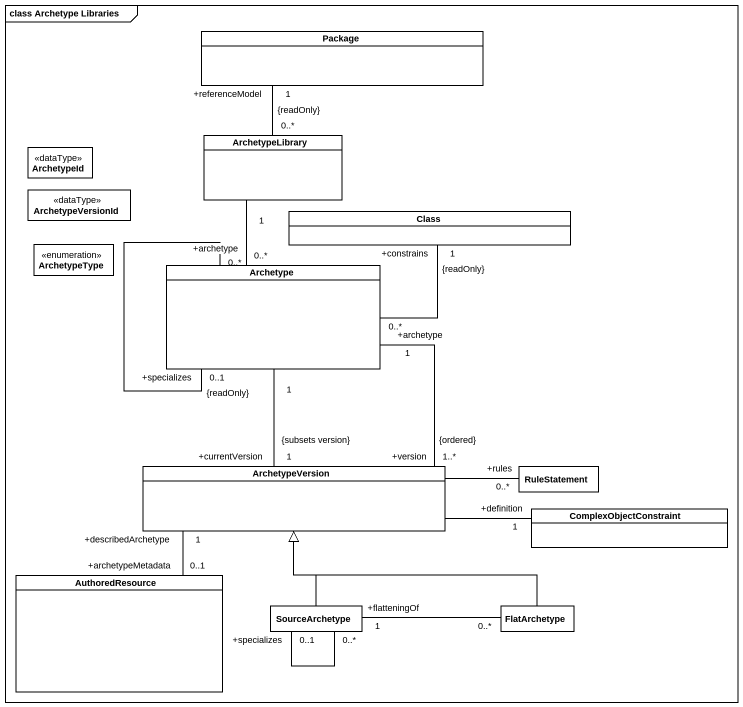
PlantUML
@startuml
mainframe class Archetype Libraries
hide circle
hide empty members
class "Package" as Package_
class ArchetypeLibrary
class ArchetypeId <<dataType>>
class ArchetypeVersionId <<dataType>>
class "Class" as Class_
enum ArchetypeType
class Archetype
class ArchetypeVersion
class RuleStatement
class ComplexObjectConstraint
class AuthoredResource
class SourceArchetype
class FlatArchetype
ArchetypeLibrary "0..*" -up- "+referenceModel\n1\n{readOnly}" Package_
ArchetypeLibrary "1" -- "+archetype\n0..*" Archetype
Archetype "0..*" -right- "+constrains\n1\n{readOnly}" Class_
Archetype "0..*" -- "+specializes\n0..1\n{readOnly}" Archetype
Archetype "1" -- "+currentVersion\n1\n{subsets version}" ArchetypeVersion
Archetype "+archetype\n1" -- "+version\n1..*\n{ordered}" ArchetypeVersion
ArchetypeVersion -right- "+rules\n0..*" RuleStatement
ArchetypeVersion -right- "+definition\n1" ComplexObjectConstraint
ArchetypeVersion "+describedArchetype\n1" -- "+archetypeMetadata\n0..1" AuthoredResource
SourceArchetype -up-|> ArchetypeVersion
SourceArchetype "0..*" -- "+specializes\n0..1" SourceArchetype
FlatArchetype -left-|> ArchetypeVersion
FlatArchetype "0..*" -left- "+flatteningOf\n1" SourceArchetype
@enduml
